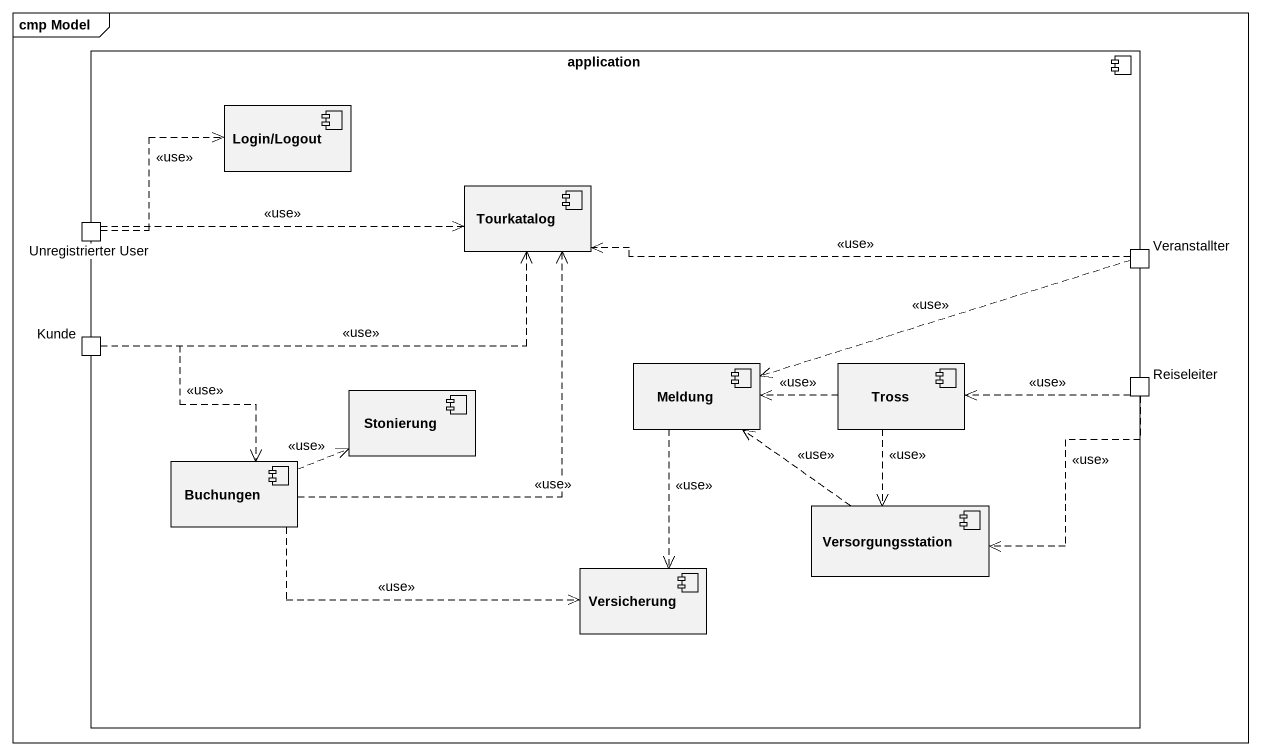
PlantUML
@startuml
mainframe cmp Model
component application {
  component "Login/Logout" as Login_Logout
  component Tourkatalog
  port "Unregistrierter User" as Unregistrierter_User
  port Veranstallter
  port Kunde
  component Stonierung
  component Meldung
  component Tross
  port Reiseleiter
  component Buchungen
  component Versorgungsstation
  component Versicherung
}
Unregistrierter_User .right.> Login_Logout : <<use>>
Unregistrierter_User .right.> Tourkatalog : <<use>>
Veranstallter .left.> Tourkatalog : <<use>>
Veranstallter .left.> Meldung : <<use>>
Kunde .right.> Tourkatalog : <<use>>
Kunde ..> Buchungen : <<use>>
Meldung ..> Versicherung : <<use>>
Tross .left.> Meldung : <<use>>
Tross ..> Versorgungsstation : <<use>>
Reiseleiter .left.> Tross : <<use>>
Reiseleiter ..> Versorgungsstation : <<use>>
Buchungen .up.> Tourkatalog : <<use>>
Buchungen .right.> Stonierung : <<use>>
Buchungen .right.> Versicherung : <<use>>
Versorgungsstation .up.> Meldung : <<use>>
@enduml
